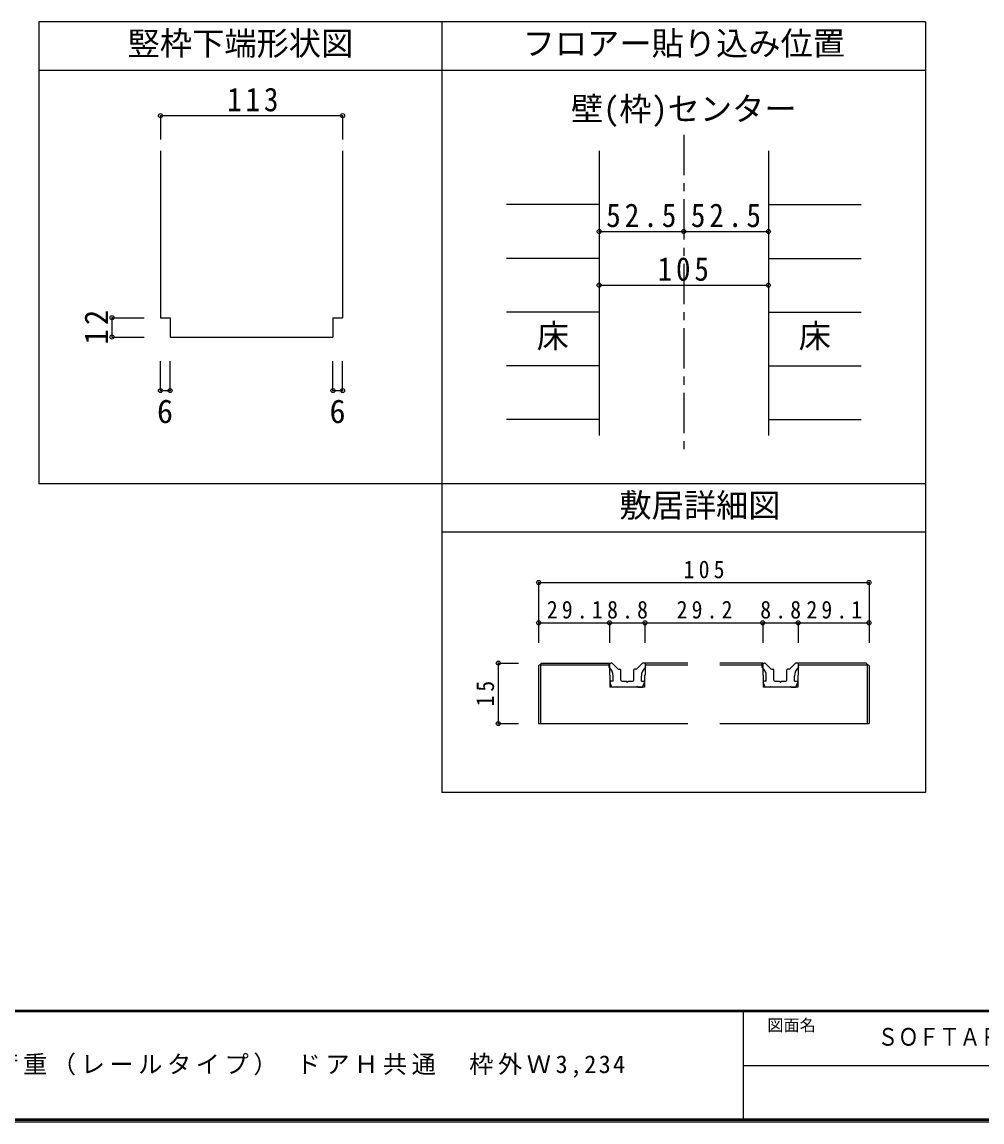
# Model space of a CAD drawing. Units: millimetres at full size, sheet at 1:5, with parts at other scales. Extents: x -973 to 977, y -718 to 696.
# Drawn here: x -446 to 150, y -701 to -18 of the extents above; entities that cross this region are included whole.
import ezdxf
from ezdxf.enums import TextEntityAlignment as Align

# ---------------------------------------------------------------- set-up
doc = ezdxf.new("R2010")
doc.units = ezdxf.units.MM
doc.header["$LTSCALE"] = 5
doc.header["$PDMODE"] = 32
doc.header["$PDSIZE"] = 2.5
doc.linetypes.add('CHAIN1', pattern=[8, 5, -1, 1, -1])
for name, color, linetype in [('0-0_補助線', 4, 'Continuous'), ('0-1_通り芯', 4, 'CHAIN1'), ('0-3_仕上げ', 2, 'Continuous'), ('0-4_枠', 3, 'Continuous'), ('0-A_文字', 3, 'Continuous'), ('0-B_寸法', 7, 'Continuous'), ('1-4_枠', 3, 'Continuous'), ('1-7_金物', 7, 'Continuous'), ('1-B_寸法', 7, 'Continuous'), ('F-0_補助線', 7, 'Continuous'), ('F-1_枠', 6, 'Continuous'), ('F-A_文字', 7, 'Continuous')]:
    doc.layers.add(name, color=color, linetype=linetype)
doc.styles.add('HGP明朝B', font='')
doc.styles.add('ＭＳ ゴシック', font='')
doc.styles.get('HGP明朝B').set_extended_font_data('HGP明朝B')
doc.styles.get('ＭＳ ゴシック').set_extended_font_data('MS Gothic')

msp = doc.modelspace()

# ---------------------------------------------------------------- linework, layer by layer
at = {"layer": '0-0_補助線'}
for p, q in [((-359.805, -76.607), (-359.805, -91.485)), ((-246.805, -76.607), (-359.805, -76.607)), ((-246.805, -76.607), (-246.805, -91.485)), ((-389.805, -213.925), (-389.805, -201.925)), ((-389.805, -201.925), (-369.805, -201.925)), ((-389.805, -213.925), (-369.805, -213.925)), ((-359.805, -247.125), (-359.805, -228.925)), ((-353.805, -247.125), (-353.805, -228.925)), ((-252.805, -247.125), (-252.805, -228.925)), ((-246.805, -247.125), (-246.805, -228.925)), ((-359.805, -247.125), (-353.805, -247.125)), ((-252.805, -247.125), (-246.805, -247.125))]:
    msp.add_line(p, q, dxfattribs=at)
at = {"layer": '0-0_補助線', "color": 3}
for p, q in [((-246.805, -98.5), (-246.805, -201.925)), ((-252.805, -201.925), (-246.805, -201.925)), ((-252.805, -201.925), (-252.805, -213.925)), ((-353.805, -213.925), (-252.805, -213.925))]:
    msp.add_line(p, q, dxfattribs=at)
msp.add_lwpolyline([(-359.805, -98.5), (-359.805, -201.925), (-353.805, -201.925), (-353.805, -213.925)], dxfattribs=at)
at = {"layer": '0-0_補助線', "color": 7}
for p in [(-359.805, -76.607), (-246.805, -76.607), (-389.805, -201.925), (-389.805, -213.925), (-359.805, -247.125), (-353.805, -247.125), (-252.805, -247.125), (-246.805, -247.125)]:
    msp.add_point(p, dxfattribs=at)
at = {"layer": '0-1_通り芯'}
msp.add_line((-35.18, -88.5), (-35.18, -285.007), dxfattribs=at)
at = {"layer": '0-3_仕上げ', "color": 4}
for p, q in [((-87.68, -131.801), (-145.18, -131.801)), ((17.32, -131.801), (74.82, -131.801)), ((-87.68, -165.103), (-145.18, -165.103)), ((17.32, -165.103), (74.82, -165.103)), ((-87.68, -198.404), (-145.18, -198.404)), ((17.32, -198.404), (74.82, -198.404)), ((-87.68, -231.706), (-145.18, -231.706)), ((17.32, -231.706), (74.82, -231.706)), ((-87.68, -265.007), (-145.18, -265.007)), ((17.32, -265.007), (74.82, -265.007))]:
    msp.add_line(p, q, dxfattribs=at)
at = {"layer": '0-4_枠'}
for p, q in [((-87.68, -98.5), (-87.68, -275.007)), ((17.32, -98.5), (17.32, -275.007))]:
    msp.add_line(p, q, dxfattribs=at)
at = {"layer": '0-A_文字'}
for p, q in [((-435.18, -18.5), (-435.18, -305.007)), ((114.82, -18.5), (-435.18, -18.5)), ((-185.18, -18.5), (-185.18, -496.5)), ((114.82, -48.5), (-435.18, -48.5)), ((114.82, -305.007), (-435.18, -305.007)), ((114.82, -335.007), (-185.18, -335.007))]:
    msp.add_line(p, q, dxfattribs=at)
msp.add_lwpolyline([(114.82, -18.5), (114.82, -496.5), (-185.18, -496.5)], dxfattribs=at)
at = {"layer": '0-B_寸法', "color": 4}
for p, q in [((-87.68, -148.452), (-35.18, -148.452)), ((-35.18, -148.452), (17.32, -148.452)), ((-87.68, -181.753), (17.32, -181.753))]:
    msp.add_line(p, q, dxfattribs=at)
at = {"layer": '0-B_寸法'}
for p in [(-87.68, -148.452), (-35.18, -148.452), (17.32, -148.452), (-87.68, -181.753), (17.32, -181.753)]:
    msp.add_point(p, dxfattribs=at)
at = {"layer": '1-4_枠'}
for p, q in [((-123.501, -416.188), (-125.269, -417.956)), ((-123.501, -416.188), (-81.255, -416.188)), ((-59.255, -416.188), (-59.255, -423.688)), ((-32.769, -416.188), (-59.255, -416.188)), ((13.731, -416.188), (-12.769, -416.188)), ((35.731, -416.188), (35.731, -423.688)), ((77.963, -416.188), (35.731, -416.188)), ((77.963, -416.188), (79.731, -417.956)), ((-125.24, -417.956), (-125.24, -453.688)), ((-81.255, -417.438), (-124.019, -417.438)), ((-124.019, -417.438), (-124.019, -453.688)), ((-32.769, -417.438), (-59.255, -417.438)), ((13.731, -417.438), (-12.769, -417.438)), ((78.481, -417.438), (35.731, -417.438)), ((78.481, -417.438), (78.481, -453.688)), ((79.731, -417.956), (79.731, -453.688)), ((-59.505, -423.688), (-59.505, -431.188)), ((-59.505, -423.688), (-59.255, -423.688)), ((35.481, -423.688), (35.481, -431.188)), ((35.481, -423.688), (35.731, -423.688)), ((-59.505, -431.188), (-81.005, -431.188)), ((35.481, -431.188), (13.981, -431.188)), ((-125.269, -453.688), (-32.769, -453.688)), ((-12.769, -453.688), (79.731, -453.688))]:
    msp.add_line(p, q, dxfattribs=at)
for points in [[(-81.255, -416.188), (-81.255, -423.688), (-81.005, -423.688), (-81.005, -431.188)], [(13.731, -416.188), (13.731, -423.688), (13.981, -423.688), (13.981, -431.188)]]:
    msp.add_lwpolyline(points, dxfattribs=at)
at = {"layer": '1-7_金物'}
for p, q in [((-59.005, -416.188), (-60.362, -416.188)), ((-59.005, -418.688), (-59.005, -416.188)), ((35.981, -416.188), (34.624, -416.188)), ((35.981, -418.688), (35.981, -416.188)), ((-76.099, -419.718), (-79.263, -416.554)), ((-75.569, -419.938), (-74.755, -419.938)), ((-74.255, -426.688), (-74.255, -420.438)), ((-66.255, -426.688), (-66.255, -420.438)), ((-64.94, -419.938), (-65.755, -419.938)), ((-64.41, -419.718), (-61.246, -416.554)), ((18.886, -419.718), (15.722, -416.554)), ((19.417, -419.938), (20.231, -419.938)), ((20.731, -426.688), (20.731, -420.438)), ((28.731, -426.688), (28.731, -420.438)), ((30.045, -419.938), (29.231, -419.938)), ((30.576, -419.718), (33.74, -416.554)), ((-79.005, -427.438), (-80.505, -427.438)), ((-79.005, -427.438), (-79.005, -424.278)), ((-73.505, -427.438), (-71.005, -427.438)), ((-71.005, -427.438), (-70.255, -428.188)), ((-70.255, -428.188), (-69.505, -427.438)), ((-69.505, -427.438), (-67.005, -427.438)), ((-61.505, -427.438), (-61.505, -424.278)), ((-61.505, -427.438), (-60.005, -427.438)), ((-60.755, -431.188), (-59.54, -428.122)), ((15.981, -427.438), (14.481, -427.438)), ((15.981, -427.438), (15.981, -424.278)), ((21.481, -427.438), (23.981, -427.438)), ((23.981, -427.438), (24.731, -428.188)), ((24.731, -428.188), (25.481, -427.438)), ((25.481, -427.438), (27.981, -427.438)), ((33.481, -427.438), (33.481, -424.278)), ((33.481, -427.438), (34.981, -427.438)), ((34.231, -431.188), (35.446, -428.122)), ((-64.505, -431.188), (-76.005, -431.188)), ((-64.005, -430.688), (-64.505, -431.188)), ((-63.505, -431.188), (-64.005, -430.688)), ((-63.505, -431.188), (-60.755, -431.188)), ((30.481, -431.188), (18.981, -431.188)), ((30.981, -430.688), (30.481, -431.188)), ((31.481, -431.188), (30.981, -430.688)), ((31.481, -431.188), (34.231, -431.188))]:
    msp.add_line(p, q, dxfattribs=at)
for points in [[(-81.505, -418.688), (-81.505, -416.188), (-80.147, -416.188)], [(13.481, -418.688), (13.481, -416.188), (14.838, -416.188)], [(-77.005, -431.188), (-79.755, -431.188), (-80.969, -428.122)], [(17.981, -431.188), (15.231, -431.188), (14.016, -428.122)], [(-77.005, -431.188), (-76.505, -430.688), (-76.005, -431.188)], [(17.981, -431.188), (18.481, -430.688), (18.981, -431.188)]]:
    msp.add_lwpolyline(points, dxfattribs=at)
for centre, radius, start, end in [((-80.147, -417.438), 1.25, 45, 90), ((-60.362, -417.438), 1.25, 90, 135), ((14.838, -417.438), 1.25, 45, 90), ((34.624, -417.438), 1.25, 90, 135), ((-86.505, -424.278), 7.5, 0, 48.19), ((-75.569, -419.188), 0.75, 225, 270), ((-74.755, -420.438), 0.5, 0, 90), ((-65.755, -420.438), 0.5, 90, 180), ((-64.94, -419.188), 0.75, 270, 315), ((-54.005, -424.278), 7.5, 131.81, 180), ((8.481, -424.278), 7.5, 0, 48.19), ((19.417, -419.188), 0.75, 225, 270), ((20.231, -420.438), 0.5, 0, 90), ((29.231, -420.438), 0.5, 90, 180), ((30.045, -419.188), 0.75, 270, 315), ((40.981, -424.278), 7.5, 131.81, 180), ((-80.505, -427.938), 0.5, 90, 201.616), ((-73.505, -426.688), 0.75, 180, 270), ((-67.005, -426.688), 0.75, 270, 0), ((-60.005, -427.938), 0.5, 338.384, 90), ((14.481, -427.938), 0.5, 90, 201.616), ((21.481, -426.688), 0.75, 180, 270), ((27.981, -426.688), 0.75, 270, 0), ((34.981, -427.938), 0.5, 338.384, 90)]:
    msp.add_arc(centre, radius, start, end, dxfattribs=at)
at = {"layer": '1-B_寸法', "color": 4}
for p, q in [((-125.269, -366.188), (79.731, -366.188)), ((-125.269, -366.188), (-125.269, -391.188)), ((79.731, -366.188), (79.731, -391.188)), ((-125.269, -391.188), (-81.269, -391.188)), ((-125.269, -391.188), (-125.269, -403.688)), ((-81.269, -391.188), (-81.269, -403.688)), ((-150.269, -416.188), (-137.769, -416.188)), ((-150.269, -416.188), (-150.269, -453.688)), ((-150.269, -453.688), (-137.769, -453.688))]:
    msp.add_line(p, q, dxfattribs=at)
for points in [[(-81.269, -391.188), (-59.269, -391.188), (-59.269, -403.688)], [(-59.269, -391.188), (13.731, -391.188), (13.731, -403.688)], [(13.731, -391.188), (35.731, -391.188), (35.731, -403.688)], [(35.731, -391.188), (79.731, -391.188), (79.731, -403.688)]]:
    msp.add_lwpolyline(points, dxfattribs=at)
at = {"layer": '1-B_寸法'}
for p in [(-125.269, -366.188), (79.731, -366.188), (-125.269, -391.188), (-81.269, -391.188), (-59.269, -391.188), (13.731, -391.188), (35.731, -391.188), (79.731, -391.188), (-150.269, -416.188), (-150.269, -453.688)]:
    msp.add_point(p, dxfattribs=at)
at = {"layer": 'F-1_枠'}
for p, q in [((976.653, -631.667), (-973.347, -631.667)), ((976.653, -632.5), (-973.347, -632.5)), ((1.653, -632.5), (1.653, -699.167)), ((1.653, -665.833), (974.986, -665.834)), ((976.653, -699.167), (-973.347, -699.167)), ((976.653, -700), (-973.347, -700)), ((976.653, -700.833), (-973.347, -700.833))]:
    msp.add_line(p, q, dxfattribs=at)

# ---------------------------------------------------------------- texts
at = {"layer": '0-0_補助線', "color": 7, "style": 'ＭＳ ゴシック'}
for p in [(-361.958, -271.672), (-254.958, -271.672)]:
    msp.add_text('6', height=14.66, dxfattribs=at).set_placement(p, align=Align.BOTTOM_LEFT)
at = {"layer": '0-0_補助線', "color": 7, "insert": (-318.408, -74.107), "char_height": 14.66, "attachment_point": 7, "style": 'ＭＳ ゴシック'}
msp.add_mtext('\\T1.27;\\W0.9;113', dxfattribs=at)
at = {"layer": '0-0_補助線', "color": 7, "insert": (-392.305, -218.55), "char_height": 14.66, "attachment_point": 7, "rotation": 90, "style": 'ＭＳ ゴシック'}
msp.add_mtext('\\T1.27;\\W0.95;12', dxfattribs=at)
at = {"layer": '0-A_文字', "color": 7, "style": 'ＭＳ ゴシック'}
for s, p in [('竪枠下端形状図', (-380.18, -43.5)), ('フロアー貼り込み位置', (-135.18, -43.5)), ('壁(枠)センター', (-105.18, -84.091)), ('床', (-126.43, -225.055)), ('床', (36.07, -225.055)), ('敷居詳細図', (-75.18, -330.007))]:
    msp.add_text(s, height=14.66, dxfattribs=at).set_placement(p, align=Align.BOTTOM_LEFT)
at = {"layer": '0-B_寸法', "char_height": 14.66, "attachment_point": 7, "style": 'ＭＳ ゴシック'}
for s, insert in [('\\T1.28;\\W0.9;52.5', (-83.305, -145.952)), ('\\T1.28;\\W0.9;52.5', (-30.805, -145.952)), ('\\T1.27;\\W0.9;105', (-51.43, -179.253))]:
    msp.add_mtext(s, dxfattribs=dict(at, insert=insert))
at = {"layer": '1-B_寸法', "char_height": 11, "attachment_point": 7, "style": 'ＭＳ ゴシック'}
for s, insert in [('\\T1.38;\\W0.9;105', (-35.269, -363.688)), ('\\T1.38;\\W0.9;29.1', (-120.144, -388.688)), ('\\T1.38;\\W0.9;8.8', (-82.769, -388.688)), ('\\T1.38;\\W0.9;29.2', (-39.644, -388.688)), ('\\T1.38;\\W0.9;8.8', (12.231, -388.688)), ('\\T1.38;\\W0.9;29.1', (40.856, -388.688))]:
    msp.add_mtext(s, dxfattribs=dict(at, insert=insert))
at = {"layer": '1-B_寸法', "insert": (-152.769, -443.063), "char_height": 11, "attachment_point": 7, "rotation": 90, "style": 'ＭＳ ゴシック'}
msp.add_mtext('\\T1.36;\\W0.9;15', dxfattribs=at)
at = {"layer": 'F-0_補助線', "style": 'HGP明朝B', "width": 0.85}
msp.add_text('ＳＯＦＴＡＲＴ', height=11, dxfattribs=at).set_placement((84.986, -656.798), align=Align.BOTTOM_LEFT)
at = {"layer": 'F-A_文字', "style": 'ＭＳ ゴシック'}
msp.add_text('図面名', height=7.331, dxfattribs=at).set_placement((16.653, -646.667), align=Align.BOTTOM_LEFT)
at = {"layer": 'F-A_文字', "insert": (-846.68, -673.333), "char_height": 11, "attachment_point": 7, "style": 'ＭＳ ゴシック'}
msp.add_mtext('\\T1.19;ソフトアート\u3000４枚引き違い戸\u3000固定枠113\u3000下荷重（レールタイプ）\\~ドアＨ共通\u3000枠外Ｗ3,234', dxfattribs=at)

doc.saveas('drawing.dxf')
